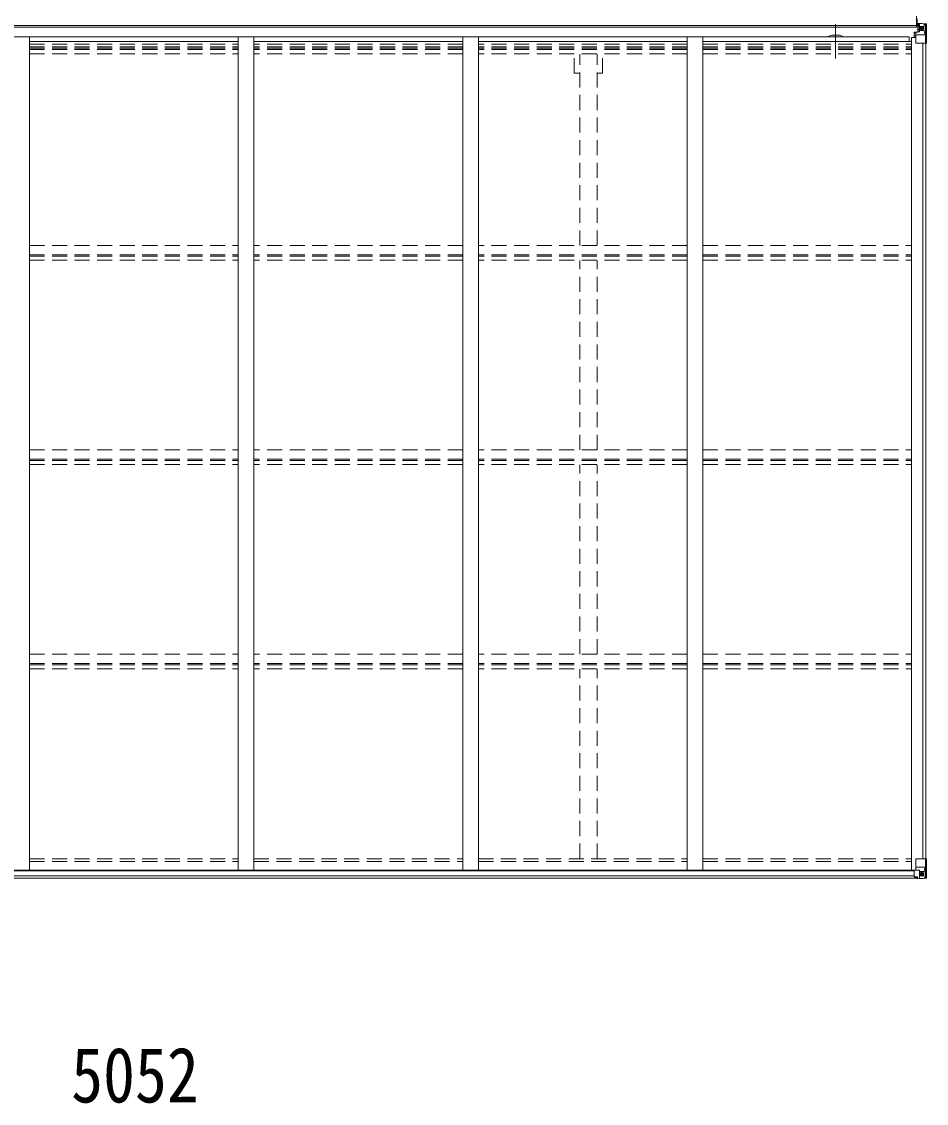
# Model space of a CAD drawing. Units: millimetres at full size, sheet at 1:40; details may follow other scales. Extents: x -11243 to 11243, y -7760 to 7760.
# Drawn here: x 4129 to 7015, y -152 to 3298 of the extents above; entities that cross this region are included whole.
import ezdxf
from ezdxf.enums import TextEntityAlignment as Align

# ---------------------------------------------------------------- set-up
doc = ezdxf.new("R2010")
doc.units = ezdxf.units.MM
doc.header["$LTSCALE"] = 40
doc.linetypes.add('CHAIN1', pattern=[8, 5, -1, 1, -1])
doc.linetypes.add('DASHED1', pattern=[1.8, 1.2, -0.6])
for name, color, linetype, lineweight in [('0-1_本体', 5, 'CHAIN1', 9), ('0-3_ELV2', 4, 'Continuous', 9), ('0-4_TABLE1', 6, 'Continuous', 9), ('0-6_OTH_LINE', 6, 'Continuous', 9)]:
    doc.layers.add(name, color=color, linetype=linetype, lineweight=lineweight)
doc.styles.add('ＭＳ ゴシック', font='')
doc.styles.get('ＭＳ ゴシック').set_extended_font_data('MS Gothic')

msp = doc.modelspace()

# ---------------------------------------------------------------- linework, layer by layer
at = {"layer": '0-1_本体'}
msp.add_line((6725.01, 3290.19), (6725.01, 3181.42), dxfattribs=at)
at = {"layer": '0-3_ELV2'}
for p, q in [((6983.02, 3280.98), (6983.02, 3315.98)), ((6983.02, 3285.73), (1990.02, 3285.73)), ((6983.02, 3280.98), (1990.02, 3280.98)), ((6983.02, 3288.34), (6991.02, 3288.34)), ((6985.52, 3290.48), (6991.02, 3290.48)), ((2013.02, 3250.2), (6960.02, 3250.2)), ((4153.52, 3250.18), (4153.52, 592.06)), ((4819.52, 3250.18), (4819.52, 592.06)), ((4869.52, 3250.18), (4869.52, 592.06)), ((5535.52, 3250.18), (5535.52, 592.06)), ((5585.52, 3250.18), (5585.52, 592.06)), ((6251.52, 3250.18), (6251.52, 592.06)), ((6301.52, 3250.18), (6301.52, 592.06)), ((6712.51, 3254.87), (6737.51, 3254.87)), ((6960.02, 3234.68), (6960.02, 3250.2)), ((6967.52, 3248.37), (6967.52, 592.06)), ((6967.52, 3248.37), (6980.52, 3248.37)), ((4153.52, 3234.68), (4819.52, 3234.68)), ((5535.52, 3234.68), (4869.52, 3234.68)), ((6251.52, 3234.68), (5585.52, 3234.68)), ((6301.52, 3234.68), (6967.52, 3234.68)), ((7002.82, 3229.72), (7002.82, 628.07)), ((7012.52, 3229.72), (7012.52, 628.07)), ((1985.25, 592.06), (6987.78, 592.06)), ((1997.02, 589.79), (6976.02, 589.79)), ((1987.02, 566.28), (6986.02, 566.28)), ((1997.02, 574.18), (6976.02, 574.18))]:
    msp.add_line(p, q, dxfattribs=at)
at = {"layer": '0-3_ELV2', "linetype": 'DASHED1'}
for p, q in [((4153.52, 3226.29), (4819.52, 3226.29)), ((4153.52, 3218.09), (4819.52, 3218.09)), ((4153.52, 3214.16), (4819.52, 3214.16)), ((4153.52, 3209.08), (4819.52, 3209.08)), ((5535.52, 3226.29), (4869.52, 3226.29)), ((5535.52, 3218.09), (4869.52, 3218.09)), ((5535.52, 3214.16), (4869.52, 3214.16)), ((5535.52, 3209.08), (4869.52, 3209.08)), ((6251.52, 3226.29), (5585.52, 3226.29)), ((6251.52, 3218.09), (5585.52, 3218.09)), ((6251.52, 3214.16), (5585.52, 3214.16)), ((6251.52, 3209.08), (5585.52, 3209.08)), ((6301.52, 3226.29), (6967.52, 3226.29)), ((6301.52, 3218.09), (6967.52, 3218.09)), ((6301.52, 3214.16), (6967.52, 3214.16)), ((6301.52, 3209.08), (6967.52, 3209.08)), ((4153.52, 3196.08), (4819.52, 3196.08)), ((5535.52, 3196.08), (4869.52, 3196.08)), ((6251.52, 3196.08), (5585.52, 3196.08)), ((5891.32, 3134.48), (5891.32, 3194.89)), ((5909.02, 2584.63), (5909.02, 3194.89)), ((5964.02, 2584.63), (5964.02, 3194.89)), ((5981.72, 3134.48), (5981.72, 3194.89)), ((6301.52, 3196.08), (6967.52, 3196.08)), ((5891.32, 3134.48), (5909.02, 3134.48)), ((5964.02, 3134.48), (5981.72, 3134.48)), ((4153.52, 2584.76), (4819.48, 2584.76)), ((4153.52, 2555.02), (4819.48, 2555.02)), ((5535.52, 2584.76), (4869.52, 2584.76)), ((5535.52, 2555.02), (4869.52, 2555.02)), ((6251.48, 2584.76), (5585.52, 2584.76)), ((6251.48, 2555.02), (5585.52, 2555.02)), ((6301.52, 2584.76), (6967.48, 2584.76)), ((6301.52, 2555.02), (6967.48, 2555.02)), ((4153.52, 2550.47), (4819.48, 2550.47)), ((4153.52, 2537.46), (4819.48, 2537.46)), ((5535.52, 2550.47), (4869.52, 2550.47)), ((5535.52, 2537.46), (4869.52, 2537.46)), ((6251.48, 2550.47), (5585.52, 2550.47)), ((6251.48, 2537.46), (5585.52, 2537.46)), ((5909.02, 1932.97), (5909.02, 2536.27)), ((5964.02, 1932.97), (5964.02, 2536.27)), ((6301.52, 2550.47), (6967.48, 2550.47)), ((6301.52, 2537.46), (6967.48, 2537.46)), ((4153.52, 1933.09), (4819.48, 1933.09)), ((5535.52, 1933.09), (4869.52, 1933.09)), ((6251.48, 1933.09), (5585.52, 1933.09)), ((6301.52, 1933.09), (6967.48, 1933.09)), ((4153.52, 1903.36), (4819.48, 1903.36)), ((4153.52, 1898.81), (4819.48, 1898.81)), ((5535.52, 1903.36), (4869.52, 1903.36)), ((5535.52, 1898.81), (4869.52, 1898.81)), ((6251.48, 1903.36), (5585.52, 1903.36)), ((6251.48, 1898.81), (5585.52, 1898.81)), ((6301.52, 1903.36), (6967.48, 1903.36)), ((6301.52, 1898.81), (6967.48, 1898.81)), ((4153.52, 1885.8), (4819.48, 1885.8)), ((5535.52, 1885.8), (4869.52, 1885.8)), ((6251.48, 1885.8), (5585.52, 1885.8)), ((5909.02, 1281.31), (5909.02, 1884.6)), ((5964.02, 1281.31), (5964.02, 1884.6)), ((6301.52, 1885.8), (6967.48, 1885.8)), ((4153.52, 1281.43), (4819.48, 1281.43)), ((5535.52, 1281.43), (4869.52, 1281.43)), ((6251.48, 1281.43), (5585.52, 1281.43)), ((6301.52, 1281.43), (6967.48, 1281.43)), ((4153.52, 1251.7), (4819.48, 1251.7)), ((4153.52, 1247.15), (4819.48, 1247.15)), ((5535.52, 1251.7), (4869.52, 1251.7)), ((5535.52, 1247.15), (4869.52, 1247.15)), ((6251.48, 1251.7), (5585.52, 1251.7)), ((6251.48, 1247.15), (5585.52, 1247.15)), ((6301.52, 1251.7), (6967.48, 1251.7)), ((6301.52, 1247.15), (6967.48, 1247.15)), ((4153.52, 1234.14), (4819.48, 1234.14)), ((5535.52, 1234.14), (4869.52, 1234.14)), ((6251.48, 1234.14), (5585.52, 1234.14)), ((5909.02, 629.03), (5909.02, 1232.94)), ((5964.02, 629.03), (5964.02, 1232.94)), ((6301.52, 1234.14), (6967.48, 1234.14)), ((4153.52, 628.22), (4819.52, 628.22)), ((4869.52, 628.22), (5535.52, 628.22)), ((5585.52, 628.22), (6251.52, 628.22)), ((6301.52, 628.22), (6967.52, 628.22)), ((4153.52, 619.88), (4819.52, 619.88)), ((4869.52, 619.88), (5535.52, 619.88)), ((5585.52, 619.88), (6251.52, 619.88)), ((6301.52, 619.88), (6967.52, 619.88))]:
    msp.add_line(p, q, dxfattribs=at)
at = {"layer": '0-3_ELV2'}
for centre, start, end in [((6712.51, 3242.37), 90, 141.18803), ((6737.51, 3242.37), 38.81197, 90)]:
    msp.add_arc(centre, 12.5, start, end, dxfattribs=at)
at = {"layer": '0-4_TABLE1'}
for p, q in [((6983.02, 3289.98), (6983.02, 3306.98)), ((6985.52, 3291.23), (6983.02, 3291.23)), ((6985.52, 3291.01), (6983.02, 3291.01)), ((6985.52, 3289.98), (6983.02, 3289.98)), ((6983.02, 3287.68), (6990.52, 3287.68)), ((6983.02, 3287.65), (6990.52, 3287.65)), ((6983.02, 3286.65), (6991.02, 3286.65)), ((6990.52, 3285.72), (6983.02, 3285.79)), ((6983.02, 3285.62), (6990.52, 3285.56)), ((6984.02, 3289.98), (6984.02, 3306.98)), ((6985.52, 3289.98), (6985.52, 3306.98)), ((6986.02, 3290.48), (6986.02, 3293.11)), ((6986.02, 3293.11), (7013.58, 3291.43)), ((6992.52, 3291.83), (6986.02, 3292.23)), ((6986.02, 3291.3), (6991.02, 3291.22)), ((6987.02, 3265.61), (6987.02, 3285.58)), ((6990.91, 3285.35), (6987.02, 3285.35)), ((6987.02, 3281.72), (6991.02, 3281.72)), ((6990.52, 3287.68), (6990.52, 3285.72)), ((6990.52, 3285.56), (6990.52, 3285.72)), ((6991.02, 3287.01), (6992.52, 3287.01)), ((6991.02, 3283.47), (7004.52, 3283.47)), ((6992.52, 3266.62), (6992.52, 3292.72)), ((6992.52, 3292.6), (7004.52, 3291.82)), ((7006.85, 3283.42), (7004.52, 3283.48)), ((7004.61, 3291.81), (7012.53, 3291.34)), ((7006.85, 3269.95), (7006.85, 3283.42)), ((7007.7, 3286.93), (7010.44, 3290.59)), ((7011.67, 3290.37), (7011.67, 3290.3)), ((7011.67, 3229.72), (7011.67, 3290.3)), ((7013.58, 3291.38), (7013.58, 3291.42)), ((7014.52, 3290.43), (7014.52, 3229.72)), ((6981.06, 3264.63), (6976.02, 3264.58)), ((6976.02, 3248.37), (6976.02, 3264.58)), ((6976.02, 3262.86), (6980.52, 3262.84)), ((6976.02, 3252.72), (6980.52, 3252.72)), ((6977.02, 3264.59), (6977.02, 3262.86)), ((6980.52, 3230.72), (6980.52, 3263.81)), ((7004.52, 3256.38), (6980.52, 3256.38)), ((6991.69, 3266.36), (6981.34, 3264.71)), ((6981.34, 3264.07), (6991.69, 3265.73)), ((6981.34, 3264.71), (6981.34, 3264.07)), ((6987.02, 3273.51), (6991.02, 3273.51)), ((6991.02, 3269.92), (7004.52, 3269.92)), ((6991.69, 3265.73), (6991.69, 3266.36)), ((6999.04, 3276.28), (6999.04, 3275.32)), ((7004.52, 3269.91), (7006.85, 3269.95)), ((7004.52, 3269.91), (7004.52, 3269.92)), ((7011.13, 3256.6), (7004.52, 3256.38)), ((7011.13, 3256.6), (7006.98, 3268.68)), ((7014.52, 3229.72), (6981.52, 3229.72)), ((6980.52, 627.07), (6980.52, 593.98)), ((7014.52, 628.07), (6981.52, 628.07)), ((7011.67, 628.07), (7011.67, 567.49)), ((7014.52, 567.37), (7014.52, 628.07)), ((6976.02, 590.92), (6976.02, 570.76)), ((6986.02, 591.86), (6977.02, 591.83)), ((7004.52, 601.41), (6980.52, 601.41)), ((6981.34, 593.72), (6991.69, 592.06)), ((6981.34, 593.08), (6981.34, 593.72)), ((6988.99, 591.86), (6981.34, 593.08)), ((6992.52, 591.86), (6986.02, 591.86)), ((6991.69, 592.06), (6991.69, 591.86)), ((6992.52, 591.86), (6992.52, 565.07)), ((6992.52, 587.87), (7004.52, 587.87)), ((7011.13, 601.19), (7004.52, 601.41)), ((7004.52, 587.88), (7004.52, 587.87)), ((7004.52, 587.88), (7006.85, 587.84)), ((7006.85, 587.84), (7006.85, 574.37)), ((7011.13, 601.19), (7006.98, 589.11)), ((6977.02, 570.05), (6986.02, 569.99)), ((6986.02, 564.68), (6986.02, 570.62)), ((7004.52, 574.32), (6992.52, 574.32)), ((6992.52, 565.19), (7004.52, 565.97)), ((7000, 581.51), (7000, 582.47)), ((7006.85, 574.37), (7004.52, 574.31)), ((7004.61, 565.98), (7012.53, 566.45)), ((7007.7, 570.87), (7010.44, 567.2)), ((7011.67, 567.42), (7011.67, 567.49)), ((7013.58, 566.41), (7013.58, 566.36))]:
    msp.add_line(p, q, dxfattribs=at)
for points in [[(6986.02, 3291.71), (6991.02, 3291.71), (6991.02, 3266.25)], [(6998.08, 3278.2), (6997.12, 3278.2), (6997.12, 3277.24), (6998.08, 3277.24)], [(7000, 3279.16), (7000, 3280.12), (6999.04, 3280.12), (6999.04, 3279.16)], [(7000.96, 3277.24), (7001.92, 3277.24), (7001.92, 3278.2), (7000.96, 3278.2)], [(6999.04, 3275.32), (7000, 3275.32), (7000, 3276.28)], [(6976.02, 570.76), (6976.03, 570.66), (6986.02, 570.62)], [(7013.58, 566.36), (7004.52, 565.81), (6986.02, 564.68)], [(6998.08, 580.55), (6997.12, 580.55), (6997.12, 579.59), (6998.08, 579.59)], [(7000, 582.47), (6999.04, 582.47), (6999.04, 581.51)], [(6999.04, 578.63), (6999.04, 577.67), (7000, 577.67), (7000, 578.63)], [(7000.96, 579.59), (7001.92, 579.59), (7001.92, 580.55), (7000.96, 580.55)]]:
    msp.add_lwpolyline(points, dxfattribs=at)
for centre in [(6999.52, 3277.72), (6999.52, 580.07)]:
    msp.add_circle(centre, 5.3, dxfattribs=at)
for centre, radius, start, end in [((6990.52, 3288.18), 0.5, 270.00309, 0.00198), ((6990.52, 3288.15), 0.5, 269.99891, 359.99891), ((6990.52, 3285.22), 0.5, 359.95536, 89.47105), ((6990.5, 3285.04), 0.513, 358.95293, 88.11972), ((6998.08, 3279.16), 0.96, 270, 0), ((7000.96, 3279.16), 0.96, 180, 270), ((7010.39, 3290.42), 1.28, 357.54105, 48.82169), ((7012.36, 3304.03), 12.7, 264.89689, 270.75534), ((7013.52, 3290.43), 1, 359.99921, 86.49983), ((7013.52, 3290.42), 0.999, 0.04917, 86.5576), ((7013.52, 3290.39), 0.999, 0.04917, 86.5576), ((6981.45, 3263.78), 0.937, 96.73234, 177.67791), ((6981.45, 3263.14), 0.937, 96.73234, 177.67791), ((6991.58, 3267.29), 0.937, 276.73234, 357.67791), ((6991.58, 3266.66), 0.937, 276.73234, 357.67791), ((6998.08, 3276.28), 0.96, 0, 90), ((7000.96, 3276.28), 0.96, 90, 180), ((6981.52, 3230.72), 1, 180, 270), ((6981.52, 627.07), 1, 90, 180), ((6981.45, 594.65), 0.937, 182.32209, 263.26766), ((6981.45, 594.01), 0.937, 182.32209, 263.26766), ((6991.58, 591.13), 0.937, 50.93398, 83.26766), ((6998.08, 581.51), 0.96, 270, 0), ((6998.08, 578.63), 0.96, 0, 90), ((7000.96, 581.51), 0.96, 180, 270), ((7000.96, 578.63), 0.96, 90, 180), ((7010.39, 567.37), 1.28, 311.17831, 2.45895), ((7012.36, 553.76), 12.7, 89.24466, 95.10311), ((7013.52, 567.4), 0.999, 273.4424, 359.95083), ((7013.52, 567.37), 0.999, 273.4424, 359.95083), ((7013.52, 567.36), 1, 273.50017, 0.00079)]:
    msp.add_arc(centre, radius, start, end, dxfattribs=at)
for centre, major_axis, ratio, start_param, end_param in [((7086.27, 3283.47), (-81.75, 0), 0.061163, 6.2824128, 6.2831853), ((7009.72, 3283.34), (-0.03, 5), 0.573921, 0.7672717, 1.551125), ((7011.39, 3288.41), (0.02, 3), 0.466854, 0.125683, 0.7596956), ((7011.58, 3291.51), (-2, 0.12), 0.060933, 2.0712557, 3.1453404), ((6812.58, 3303.74), (-201, 12.36), 0.060933, 3.1453404, 3.145839), ((7008.25, 3269.97), (0, 3), 0.468246, 1.5772882, 2.0127935), ((7010.41, 3258.94), (-0.85, 2.32), 0.403757, 3.0087805, 3.9744392), ((6977.02, 590.92), (-1, -0.021), 0.906239, 0.0187047, 1.589501), ((7008.25, 587.82), (0, -3), 0.468246, 1.5772882, 2.0127935), ((7010.41, 598.85), (-0.85, -2.32), 0.403757, 3.0087805, 3.9744392), ((6977.02, 570.76), (-1, 0.012), 0.707053, 4.7036637, 6.124411), ((7086.26, 574.32), (-81.75, 0), 0.061163, 6.2824128, 6.2831853), ((7011.39, 569.38), (0.02, -3), 0.466854, 0.125683, 0.7596956), ((7009.72, 574.45), (-0.03, -5), 0.573921, 0.7672717, 1.551125), ((7011.58, 566.28), (-2, -0.12), 0.060933, 2.0712557, 3.1453404), ((6812.58, 554.05), (-201, -12.36), 0.060933, 3.1453404, 3.145839)]:
    msp.add_ellipse(centre, major_axis=major_axis, ratio=ratio, start_param=start_param, end_param=end_param, dxfattribs=at)

# ---------------------------------------------------------------- texts
at = {"layer": '0-6_OTH_LINE', "color": 7, "style": 'ＭＳ ゴシック', "width": 0.85}
msp.add_text('5052', height=176, dxfattribs=at).set_placement((4286.52, -201.56), align=Align.BOTTOM_LEFT)

doc.saveas('drawing.dxf')
